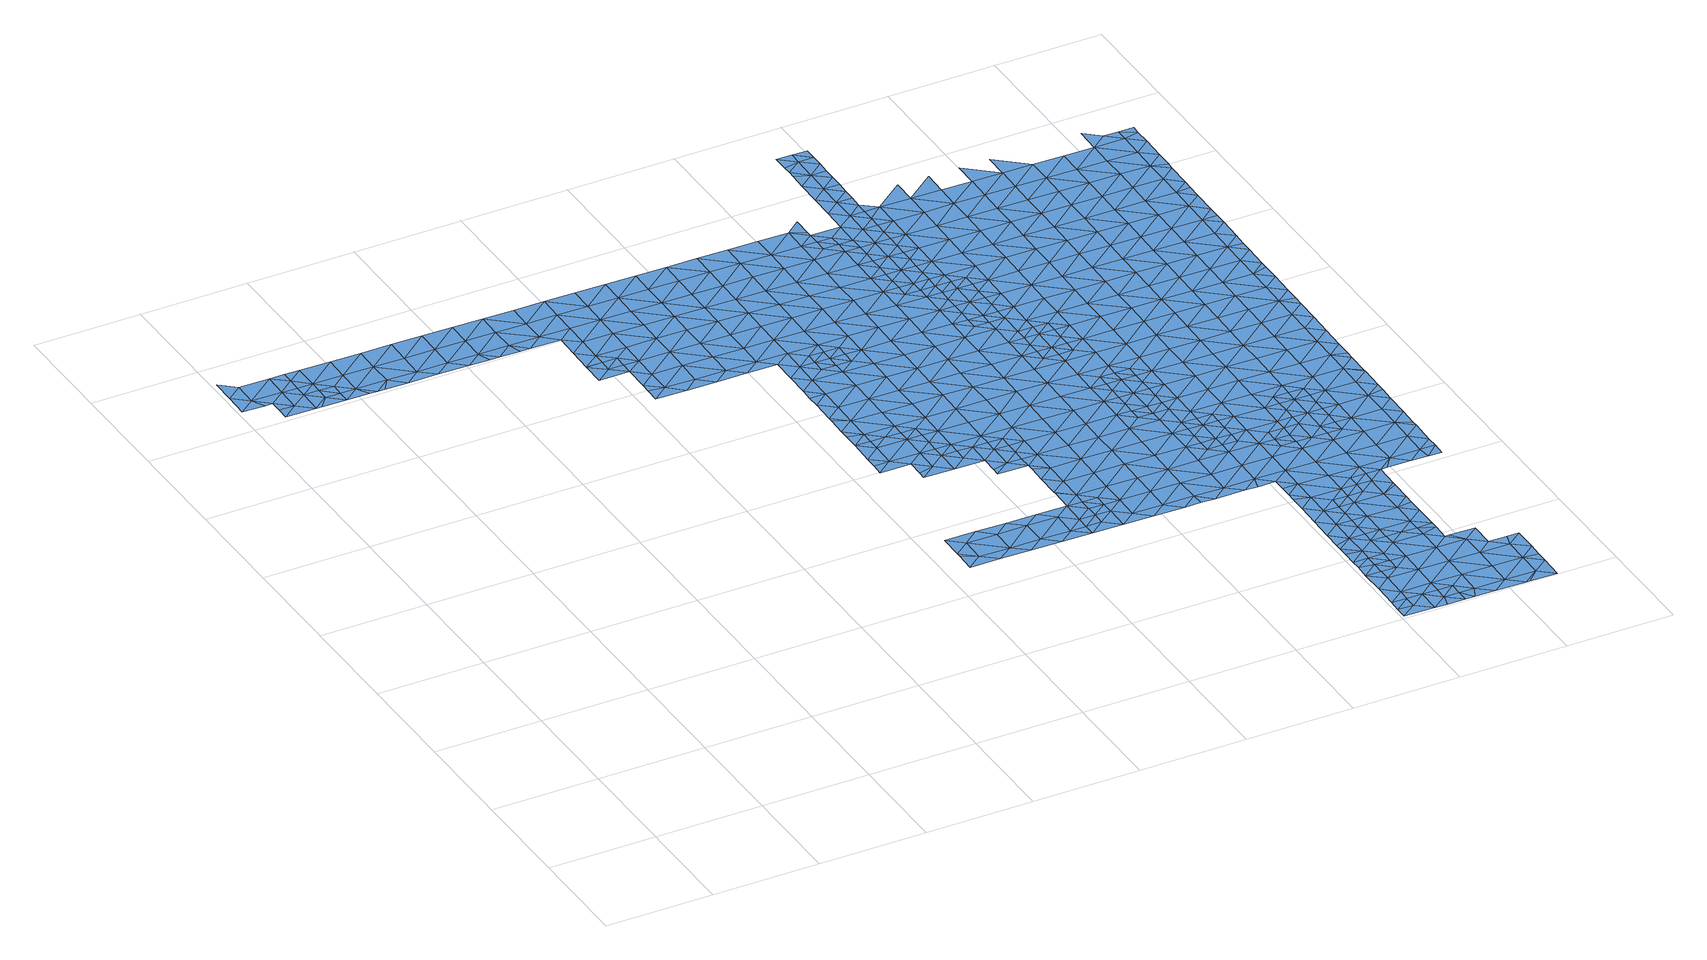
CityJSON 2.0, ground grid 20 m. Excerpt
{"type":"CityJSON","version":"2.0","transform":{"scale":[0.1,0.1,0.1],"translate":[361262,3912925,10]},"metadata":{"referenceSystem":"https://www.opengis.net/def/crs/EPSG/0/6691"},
"CityObjects":{
"waterbody1":{"type":"WaterBody","attributes":{"name":"9","class":"1140","function":"1","WaterBodyRiverFloodingRiskAttribute.description":"5","WaterBodyRiverFloodingRiskAttribute.rankOrg":"1","WaterBodyRiverFloodingRiskAttribute.adminType":"2","WaterBodyRiverFloodingRiskAttribute.scale":"L1"},"geometry":[{"type":"MultiSurface","lod":"1","boundaries":[[[0,1,2]],[[3,4,1]],[[0,2,5]],[[3,1,0]],[[0,5,6]],[[7,3,0]],[[8,9,6]],[[8,10,9]],[[0,6,11]],[[10,12,9]],[[11,6,9]],[[7,0,11]],[[11,9,13]],[[9,12,13]],[[14,15,11]],[[16,17,12]],[[11,13,14]],[[7,11,15]],[[13,12,17]],[[7,15,18]],[[19,13,17]],[[16,20,17]],[[17,21,19]],[[17,20,21]],[[22,19,21]]]}]},
"waterbody2":{"type":"WaterBody","attributes":{"name":"9","class":"1140","function":"1","WaterBodyRiverFloodingRiskAttribute.description":"5","WaterBodyRiverFloodingRiskAttribute.rankOrg":"2","WaterBodyRiverFloodingRiskAttribute.adminType":"2","WaterBodyRiverFloodingRiskAttribute.scale":"L1"},"geometry":[{"type":"MultiSurface","lod":"1","boundaries":[[[14,13,23]],[[15,14,23]],[[13,19,23]],[[18,15,24]],[[15,23,24]],[[19,22,23]],[[25,24,23]],[[26,23,22]],[[21,20,27]],[[22,21,27]],[[20,28,27]],[[26,22,27]],[[25,23,26]],[[28,29,27]],[[30,27,29]],[[27,31,26]],[[32,30,29]],[[26,33,25]],[[31,33,26]],[[27,30,31]],[[32,34,30]],[[34,35,30]],[[30,35,31]],[[35,36,31]],[[31,37,33]],[[38,35,34]],[[36,37,31]],[[38,39,35]],[[35,40,36]],[[36,41,37]],[[42,39,38]],[[40,41,36]],[[35,39,40]],[[43,39,42]],[[39,44,40]],[[45,43,42]],[[40,46,41]],[[44,46,40]],[[39,43,44]],[[47,43,45]],[[48,43,47]],[[43,49,44]],[[44,50,46]],[[49,50,44]],[[48,47,51]],[[43,48,49]],[[52,48,51]],[[49,48,53]],[[48,52,53]],[[49,54,50]],[[55,53,52]],[[49,53,54]],[[54,56,50]],[[57,58,59]],[[60,61,62]],[[57,63,58]],[[58,64,59]],[[65,54,53]],[[66,53,55]],[[55,59,64]],[[67,61,60]],[[63,68,58]],[[67,69,70]],[[62,71,60]],[[69,67,60]],[[66,55,64]],[[68,72,58]],[[53,66,65]],[[73,74,68]],[[58,75,64]],[[73,70,74]],[[56,54,76]],[[70,69,74]],[[76,54,65]],[[74,72,68]],[[60,77,69]],[[64,78,66]],[[60,71,79]],[[75,78,64]],[[58,72,75]],[[66,78,65]],[[69,80,74]],[[77,80,69]],[[60,79,77]],[[65,81,76]],[[71,82,79]],[[74,83,72]],[[72,83,75]],[[65,78,81]],[[81,84,76]],[[74,80,83]],[[75,85,78]],[[83,85,75]],[[77,79,86]],[[79,82,86]],[[77,87,80]],[[78,88,81]],[[77,86,87]],[[87,89,80]],[[78,85,90]],[[81,91,84]],[[86,82,92]],[[78,90,88]],[[93,94,95]],[[83,80,96]],[[97,93,95]],[[94,98,95]],[[95,99,97]],[[86,100,87]],[[80,89,96]],[[85,101,90]],[[102,99,103]],[[81,88,91]],[[102,97,99]],[[85,83,101]],[[98,104,95]],[[105,89,87]],[[86,92,100]],[[103,106,107]],[[83,96,101]],[[90,108,88]],[[106,103,99]],[[100,105,87]],[[107,109,110]],[[95,111,99]],[[92,112,100]],[[109,107,106]],[[90,101,108]],[[113,110,109]],[[95,104,111]],[[114,115,89]],[[116,106,99]],[[109,117,113]],[[113,117,118]],[[89,105,114]],[[96,89,115]],[[88,108,119]],[[91,88,120]],[[104,121,111]],[[101,96,115]],[[99,111,122]],[[118,123,112]],[[88,119,120]],[[100,124,105]],[[123,118,117]],[[115,125,101]],[[121,126,111]],[[116,99,122]],[[100,112,127]],[[108,101,125]],[[109,128,117]],[[129,130,131]],[[129,132,130]],[[109,106,128]],[[105,133,114]],[[134,123,117]],[[125,135,108]],[[108,136,119]],[[132,137,130]],[[112,123,127]],[[128,106,116]],[[124,133,105]],[[138,139,140]],[[100,127,124]],[[141,142,126]],[[143,140,139]],[[141,131,142]],[[128,144,117]],[[114,145,115]],[[146,127,123]],[[131,130,142]],[[147,138,148]],[[119,149,120]],[[137,150,130]],[[122,111,151]],[[152,116,122]],[[148,138,140]],[[111,126,151]],[[153,123,134]],[[133,145,114]],[[145,125,115]],[[136,108,135]],[[134,117,144]],[[146,123,153]],[[126,142,151]],[[154,155,156]],[[157,142,130]],[[158,154,156]],[[152,122,151]],[[159,128,116]],[[149,119,136]],[[155,154,160]],[[157,130,150]],[[127,161,124]],[[152,162,116]],[[163,134,144]],[[161,127,146]],[[145,164,125]],[[125,165,135]],[[148,140,166]],[[154,167,160]],[[162,159,116]],[[140,143,166]],[[160,167,168]],[[164,165,125]],[[128,159,144]],[[169,161,146]],[[161,170,124]],[[124,171,133]],[[144,172,163]],[[158,173,154]],[[157,150,174]],[[135,175,136]],[[168,176,177]],[[143,178,166]],[[179,142,157]],[[180,152,151]],[[165,175,135]],[[175,149,136]],[[177,176,181]],[[151,142,182]],[[133,171,145]],[[168,167,176]],[[173,183,154]],[[174,184,157]],[[182,142,179]],[[180,162,152]],[[144,185,172]],[[169,186,161]],[[187,188,189]],[[190,191,173]],[[154,192,167]],[[190,166,191]],[[124,170,171]],[[189,181,187]],[[145,193,164]],[[178,143,194]],[[166,178,191]],[[144,159,185]],[[181,176,187]],[[171,193,145]],[[175,195,149]],[[180,151,182]],[[191,183,173]],[[187,196,188]],[[197,179,157]],[[198,157,184]],[[161,199,170]],[[200,188,196]],[[180,201,162]],[[162,202,159]],[[203,204,186]],[[203,172,204]],[[184,200,196]],[[193,205,164]],[[164,206,165]],[[207,187,176]],[[197,182,179]],[[172,185,204]],[[154,183,192]],[[178,208,191]],[[161,186,199]],[[176,167,207]],[[198,184,196]],[[178,194,209]],[[165,210,175]],[[186,204,199]],[[167,192,207]],[[185,159,202]],[[211,204,185]],[[157,198,197]],[[212,180,182]],[[191,213,183]],[[162,201,202]],[[171,214,193]],[[164,205,206]],[[175,210,195]],[[170,199,215]],[[208,178,209]],[[171,170,214]],[[216,198,196]],[[217,182,197]],[[183,218,192]],[[211,185,202]],[[187,207,219]],[[196,187,216]],[[220,199,204]],[[170,215,214]],[[193,221,205]],[[209,194,222]],[[165,206,210]],[[213,191,208]],[[216,187,219]],[[210,223,195]],[[212,182,217]],[[201,180,212]],[[224,207,192]],[[225,220,204]],[[225,204,211]],[[199,220,215]],[[212,226,201]],[[193,214,221]],[[227,228,198]],[[183,213,218]],[[209,229,208]],[[207,230,219]],[[198,216,227]],[[197,198,228]],[[202,201,231]],[[206,232,210]],[[202,233,211]],[[205,221,234]],[[206,205,232]],[[209,222,235]],[[231,201,226]],[[192,218,224]],[[231,233,202]],[[236,235,222]],[[233,225,211]],[[237,221,214]],[[217,238,212]],[[208,239,213]],[[219,240,216]],[[241,215,220]],[[217,197,238]],[[205,234,232]],[[210,242,223]],[[229,209,235]],[[214,215,237]],[[230,240,219]],[[213,239,218]],[[207,224,230]],[[197,228,238]],[[243,234,221]],[[212,244,226]],[[245,220,225]],[[215,241,237]],[[233,246,225]],[[239,208,229]],[[210,232,242]],[[247,228,227]],[[218,248,224]],[[235,236,249]],[[246,245,225]],[[244,212,238]],[[226,250,231]],[[227,216,247]],[[251,252,253]],[[221,237,243]],[[223,242,254]],[[247,216,240]],[[255,230,224]],[[241,220,245]],[[251,253,256]],[[218,239,248]],[[257,258,234]],[[258,242,232]],[[259,237,241]],[[228,260,238]],[[226,244,250]],[[229,235,261]],[[234,243,257]],[[232,234,258]],[[235,249,261]],[[262,260,228]],[[263,252,251]],[[264,240,230]],[[265,252,263]],[[266,259,241]],[[259,243,237]],[[238,260,244]],[[267,231,250]],[[224,248,268]],[[233,269,246]],[[256,270,251]],[[266,241,245]],[[228,247,262]],[[233,231,269]],[[239,229,271]],[[255,264,230]],[[272,265,263]],[[271,229,261]],[[224,268,255]],[[249,273,261]],[[274,257,243]],[[239,275,248]],[[231,267,269]],[[276,277,242]],[[260,278,244]],[[279,280,281]],[[270,282,251]],[[246,283,245]],[[284,263,251]],[[242,258,276]],[[285,279,281]],[[254,242,277]],[[280,279,286]],[[283,266,245]],[[247,287,262]],[[239,271,288]],[[248,289,268]],[[247,240,287]],[[290,291,286]],[[274,243,259]],[[250,244,292]],[[272,263,293]],[[246,269,294]],[[275,239,288]],[[279,290,286]],[[295,282,270]],[[275,289,248]],[[257,296,258]],[[289,255,268]],[[297,259,266]],[[298,276,258]],[[291,290,299]],[[267,250,292]],[[240,264,287]],[[261,300,271]],[[244,278,292]],[[301,296,257]],[[302,269,267]],[[246,294,283]],[[284,251,282]],[[263,284,293]],[[285,303,279]],[[301,257,274]],[[292,304,267]],[[305,297,266]],[[283,305,266]],[[306,307,299]],[[296,298,258]],[[290,306,299]],[[261,273,308]],[[297,309,259]],[[310,274,259]],[[260,262,311]],[[298,312,276]],[[313,277,276]],[[309,310,259]],[[264,255,314]],[[312,313,276]],[[294,269,315]],[[279,316,290]],[[295,317,282]],[[262,287,311]],[[273,318,308]],[[288,319,275]],[[300,320,271]],[[321,283,294]],[[306,322,307]],[[323,264,314]],[[279,303,316]],[[324,301,274]],[[278,325,292]],[[261,308,300]],[[326,327,303]],[[328,321,294]],[[302,267,304]],[[326,293,327]],[[329,324,274]],[[287,264,330]],[[331,332,333]],[[314,255,334]],[[288,271,320]],[[329,274,310]],[[294,315,328]],[[335,277,313]],[[293,284,327]],[[255,289,334]],[[336,307,322]],[[337,308,318]],[[264,323,330]],[[338,339,290]],[[290,339,306]],[[260,311,340]],[[315,269,302]],[[278,260,341]],[[342,311,287]],[[290,316,338]],[[343,344,275]],[[345,297,305]],[[346,317,333]],[[343,275,319]],[[347,342,287]],[[277,335,348]],[[349,298,296]],[[336,350,351]],[[322,350,336]],[[303,352,316]],[[353,282,317]],[[324,354,301]],[[355,356,292]],[[357,296,301]],[[292,356,304]],[[282,358,284]],[[341,260,340]],[[355,292,325]],[[287,330,347]],[[359,360,283]],[[289,275,344]],[[319,288,320]],[[359,283,321]],[[354,357,301]],[[351,350,361]],[[333,332,346]],[[303,327,352]],[[325,278,341]],[[305,283,360]],[[344,362,289]],[[363,364,306]],[[365,334,289]],[[314,334,366]],[[367,340,311]],[[368,315,302]],[[306,339,363]],[[362,365,289]],[[369,349,296]],[[360,370,305]],[[371,367,311]],[[305,372,345]],[[322,306,364]],[[320,373,319]],[[350,374,361]],[[371,311,342]],[[375,376,304]],[[377,300,308]],[[378,316,352]],[[353,317,346]],[[370,372,305]],[[341,379,325]],[[380,374,337]],[[381,308,337]],[[304,356,375]],[[380,361,374]],[[369,296,357]],[[302,304,376]],[[382,366,334]],[[358,282,353]],[[383,384,322]],[[322,384,350]],[[346,332,385]],[[386,368,302]],[[381,377,308]],[[322,364,383]],[[327,387,352]],[[388,349,369]],[[327,284,387]],[[382,334,365]],[[352,389,378]],[[300,390,320]],[[381,337,374]],[[391,353,346]],[[392,340,367]],[[302,376,386]],[[385,391,346]],[[284,358,387]],[[384,393,350]],[[394,389,352]],[[373,320,395]],[[396,382,365]],[[392,397,340]],[[390,395,320]],[[379,341,398]],[[399,386,376]],[[400,399,376]],[[341,340,397]],[[374,350,393]],[[396,365,401]],[[390,300,377]],[[394,352,387]],[[402,372,403]],[[391,404,353]],[[367,405,392]],[[403,372,406]],[[407,402,403]],[[396,408,382]],[[409,391,385]],[[399,410,386]],[[398,341,397]],[[411,408,412]],[[358,353,404]],[[403,413,407]],[[411,382,408]],[[384,414,393]],[[381,374,415]],[[416,387,358]],[[417,386,410]],[[418,413,419]],[[401,420,396]],[[418,407,413]],[[405,421,392]],[[422,417,410]],[[423,389,394]],[[390,424,395]],[[400,425,399]],[[408,426,412]],[[374,393,415]],[[406,427,403]],[[428,424,429]],[[387,430,394]],[[428,395,424]],[[431,412,426]],[[432,398,397]],[[433,398,432]],[[434,435,436]],[[437,358,404]],[[414,438,393]],[[434,422,435]],[[439,431,426]],[[440,419,413]],[[441,419,440]],[[442,433,432]],[[390,377,443]],[[422,410,435]],[[424,444,429]],[[445,441,440]],[[430,446,394]],[[381,415,447]],[[377,381,448]],[[449,413,403]],[[450,444,420]],[[450,429,444]],[[423,394,446]],[[438,414,451]],[[392,452,397]],[[438,453,393]],[[454,439,426]],[[440,455,445]],[[456,439,454]],[[457,458,425]],[[459,460,390]],[[458,442,432]],[[457,442,458]],[[448,381,447]],[[358,437,416]],[[459,390,443]],[[461,436,462]],[[421,456,454]],[[463,455,464]],[[430,387,416]],[[415,393,453]],[[391,465,404]],[[463,445,455]],[[396,420,466]],[[424,390,460]],[[436,435,462]],[[427,461,462]],[[392,421,467]],[[443,377,448]],[[423,446,468]],[[399,425,469]],[[397,452,432]],[[470,471,409]],[[403,427,449]],[[408,396,472]],[[471,465,391]],[[408,473,426]],[[465,437,404]],[[391,409,471]],[[410,399,474]],[[475,430,416]],[[420,444,466]],[[476,444,424]],[[421,454,467]],[[472,396,466]],[[477,478,479]],[[472,473,408]],[[478,464,455]],[[425,458,469]],[[477,464,478]],[[452,392,467]],[[480,416,437]],[[427,462,449]],[[481,462,435]],[[426,473,454]],[[482,443,448]],[[483,484,413]],[[484,455,440]],[[399,469,474]],[[452,485,432]],[[432,486,458]],[[435,410,481]],[[447,415,487]],[[413,449,483]],[[440,413,484]],[[415,453,487]],[[488,480,437]],[[489,490,491]],[[424,460,476]],[[492,448,447]],[[490,479,478]],[[489,479,490]],[[444,493,466]],[[481,410,474]],[[494,482,448]],[[475,416,495]],[[458,486,469]],[[471,470,496]],[[473,497,454]],[[495,416,480]],[[476,460,498]],[[453,499,487]],[[488,437,465]],[[493,444,476]],[[447,487,500]],[[501,502,462]],[[503,452,467]],[[471,504,465]],[[432,485,486]],[[505,506,455]],[[506,490,478]],[[507,474,469]],[[467,454,508]],[[504,471,496]],[[499,509,487]],[[462,481,501]],[[492,447,500]],[[449,462,502]],[[455,484,505]],[[478,455,506]],[[498,510,476]],[[511,488,465]],[[512,480,488]],[[513,466,493]],[[494,448,492]],[[507,481,474]],[[454,497,508]],[[483,449,502]],[[514,469,486]],[[472,466,515]],[[516,465,504]],[[517,493,476]],[[452,518,485]],[[511,465,516]],[[498,519,510]],[[515,466,513]],[[515,520,472]],[[520,497,473]],[[503,518,452]],[[521,512,488]],[[507,469,514]],[[522,487,509]],[[511,521,488]],[[523,494,492]],[[467,508,503]],[[476,510,517]],[[524,525,490]],[[473,472,520]],[[500,487,522]],[[526,522,509]],[[483,502,527]],[[484,483,528]],[[529,493,517]],[[490,506,524]],[[530,492,500]],[[513,493,531]],[[532,523,492]],[[528,483,527]],[[505,484,528]],[[493,529,531]],[[486,533,514]],[[497,534,508]],[[486,485,533]],[[481,507,535]],[[501,481,536]],[[537,500,522]],[[538,534,497]],[[534,503,508]],[[533,485,518]],[[538,497,520]],[[481,535,536]],[[533,539,514]],[[514,540,507]],[[530,500,537]],[[522,526,541]],[[502,501,542]],[[505,528,543]],[[506,505,544]],[[515,513,545]],[[546,520,515]],[[513,531,545]],[[532,492,530]],[[539,540,514]],[[547,545,531]],[[527,502,542]],[[544,505,543]],[[524,506,544]],[[507,540,535]],[[501,536,542]],[[503,548,518]],[[549,537,522]],[[550,533,518]],[[551,532,530]],[[515,545,546]],[[552,532,551]],[[553,536,535]],[[503,534,554]],[[555,552,551]],[[540,556,535]],[[557,549,522]],[[527,542,558]],[[528,527,559]],[[522,541,557]],[[547,560,545]],[[524,544,561]],[[562,530,537]],[[548,503,554]],[[559,527,558]],[[543,528,559]],[[533,550,539]],[[563,524,561]],[[564,555,551]],[[520,546,565]],[[566,555,564]],[[538,520,567]],[[568,542,536]],[[569,566,564]],[[549,562,537]],[[541,570,557]],[[562,551,530]],[[571,546,545]],[[534,538,567]],[[572,554,534]],[[550,518,548]],[[553,535,556]],[[520,565,567]],[[568,558,542]],[[573,569,564]],[[574,569,573]],[[560,574,573]],[[575,557,570]],[[543,559,576]],[[544,543,577]],[[545,560,571]],[[578,564,551]],[[568,536,553]],[[572,534,567]],[[579,548,554]],[[580,549,557]],[[577,543,576]],[[571,581,546]],[[540,582,556]],[[546,583,565]],[[572,584,554]],[[575,580,557]],[[575,570,585]],[[539,550,586]],[[540,539,582]],[[560,573,571]],[[587,578,551]],[[578,573,564]],[[561,544,588]],[[583,567,565]],[[587,551,562]],[[579,550,548]],[[582,539,586]],[[589,562,549]],[[580,589,549]],[[590,558,568]],[[544,577,588]],[[556,591,553]],[[559,558,592]],[[583,546,581]],[[593,571,573]],[[594,591,556]],[[592,558,590]],[[554,584,579]],[[576,559,592]],[[595,586,550]],[[596,587,562]],[[583,597,567]],[[579,598,550]],[[599,562,589]],[[556,582,594]],[[600,573,578]],[[601,581,571]],[[562,599,596]],[[591,602,553]],[[603,584,572]],[[604,582,586]],[[605,578,587]],[[572,567,606]],[[568,602,590]],[[568,553,602]],[[576,592,607]],[[577,576,608]],[[605,587,596]],[[595,550,598]],[[573,600,593]],[[609,583,581]],[[567,597,606]],[[608,576,607]],[[590,610,592]],[[611,578,605]],[[601,571,593]],[[588,577,612]],[[603,572,606]],[[603,613,584]],[[600,578,614]],[[604,586,595]],[[594,582,604]],[[614,578,611]],[[579,613,598]],[[612,577,608]],[[615,588,612]],[[616,591,594]],[[617,593,600]],[[579,584,613]],[[618,607,592]],[[614,617,600]],[[590,602,619]],[[609,581,601]],[[597,583,609]],[[620,595,598]],[[609,621,597]],[[622,602,591]],[[597,623,606]],[[590,619,610]],[[624,608,607]],[[625,626,593]],[[594,604,627]],[[625,593,617]],[[621,623,597]],[[628,620,598]],[[601,593,626]],[[618,592,610]],[[594,627,616]],[[598,613,628]],[[629,612,608]],[[595,630,604]],[[631,601,626]],[[609,601,632]],[[622,591,616]],[[619,602,622]],[[624,607,618]],[[601,631,632]],[[603,606,633]],[[634,610,619]],[[632,635,609]],[[622,636,619]],[[609,635,621]],[[613,603,633]],[[630,595,620]],[[627,604,630]],[[606,623,633]],[[629,608,624]],[[637,612,629]],[[638,616,627]],[[633,639,613]],[[640,618,610]],[[641,623,621]],[[635,641,621]],[[628,613,639]],[[634,619,636]],[[640,624,618]],[[642,620,628]],[[643,627,630]],[[644,622,616]],[[645,633,623]],[[645,623,641]],[[638,627,643]],[[644,636,622]],[[640,610,634]],[[646,628,639]],[[647,629,624]],[[640,648,624]],[[649,633,645]],[[644,616,638]],[[639,633,650]],[[650,633,649]],[[628,646,642]],[[648,647,624]],[[651,634,636]],[[630,620,652]],[[652,620,642]],[[643,630,652]],[[653,651,636]],[[646,639,654]],[[639,650,654]],[[655,638,643]],[[653,636,644]],[[656,642,646]],[[634,657,640]],[[658,656,646]],[[658,646,654]],[[651,657,634]],[[657,648,640]],[[659,643,652]],[[660,644,638]],[[661,652,642]],[[656,661,642]],[[655,643,659]],[[660,653,644]],[[662,647,648]],[[663,659,652]],[[664,652,661]],[[660,638,655]],[[665,662,648]],[[663,652,664]],[[666,651,653]],[[665,648,657]],[[667,655,659]],[[663,667,659]],[[668,666,653]],[[668,653,660]],[[669,657,651]],[[670,660,655]],[[671,655,667]],[[666,669,651]],[[669,665,657]],[[670,655,671]],[[672,668,660]],[[672,660,670]],[[673,662,665]],[[674,666,668]],[[675,676,662]],[[677,668,672]],[[673,665,669]],[[674,668,677]],[[678,675,662]],[[679,669,666]],[[674,679,666]],[[678,662,673]],[[680,673,669]],[[681,680,669]],[[681,669,679]],[[682,675,678]],[[683,678,673]],[[680,683,673]],[[684,682,678]],[[684,678,683]],[[685,682,684]]]}]},
"waterbody3":{"type":"WaterBody","attributes":{"name":"9","class":"1140","function":"1","WaterBodyRiverFloodingRiskAttribute.description":"5","WaterBodyRiverFloodingRiskAttribute.rankOrg":"1","WaterBodyRiverFloodingRiskAttribute.adminType":"2","WaterBodyRiverFloodingRiskAttribute.scale":"L1"},"geometry":[{"type":"MultiSurface","lod":"1","boundaries":[[[63,686,687]],[[687,686,688]],[[687,70,73]],[[73,68,687]],[[687,688,70]],[[68,63,687]],[[686,63,57]]]}]},
"waterbody4":{"type":"WaterBody","attributes":{"name":"9","class":"1140","function":"1","WaterBodyRiverFloodingRiskAttribute.description":"5","WaterBodyRiverFloodingRiskAttribute.rankOrg":"1","WaterBodyRiverFloodingRiskAttribute.adminType":"2","WaterBodyRiverFloodingRiskAttribute.scale":"L1"},"geometry":[{"type":"MultiSurface","lod":"1","boundaries":[[[689,690,691]],[[692,689,691]],[[148,166,190]],[[190,158,693]],[[173,158,190]],[[147,148,693]],[[693,156,147]],[[694,147,156]],[[695,696,694]],[[697,696,695]],[[691,697,695]],[[694,698,695]],[[698,692,695]],[[692,691,695]],[[690,699,697]],[[148,190,693]],[[138,147,700]],[[694,700,147]],[[696,700,694]],[[701,700,696]],[[699,702,703]],[[704,702,699]],[[690,697,691]],[[704,699,705]],[[158,156,693]],[[700,139,138]],[[156,698,694]],[[700,701,139]],[[696,706,701]],[[703,706,697]],[[703,697,699]],[[699,690,705]],[[705,690,707]],[[707,690,689]],[[706,696,697]]]}]},
"waterbody5":{"type":"WaterBody","attributes":{"name":"9","class":"1140","function":"1","WaterBodyRiverFloodingRiskAttribute.description":"5","WaterBodyRiverFloodingRiskAttribute.rankOrg":"1","WaterBodyRiverFloodingRiskAttribute.adminType":"2","WaterBodyRiverFloodingRiskAttribute.scale":"L1"},"geometry":[{"type":"MultiSurface","lod":"1","boundaries":[[[132,708,709]],[[137,132,709]],[[150,137,709]],[[710,711,712]],[[188,711,710]],[[132,713,708]],[[129,131,714]],[[714,131,715]],[[715,131,141]],[[141,126,715]],[[98,94,716]],[[717,718,719]],[[714,715,718]],[[94,719,716]],[[718,716,719]],[[715,716,718]],[[716,715,104]],[[121,104,715]],[[98,716,104]],[[715,126,121]],[[720,181,710]],[[714,132,129]],[[714,713,132]],[[713,714,721]],[[721,714,718]],[[721,718,722]],[[722,718,717]],[[713,721,723]],[[724,713,723]],[[724,708,713]],[[710,181,189]],[[189,188,710]],[[200,711,188]],[[200,184,711]],[[174,711,184]],[[174,150,711]],[[150,712,711]],[[709,712,150]],[[708,712,709]],[[710,712,725]],[[725,720,710]]]}]},
"waterbody6":{"type":"WaterBody","attributes":{"name":"9","class":"1140","function":"1","WaterBodyRiverFloodingRiskAttribute.description":"5","WaterBodyRiverFloodingRiskAttribute.rankOrg":"1","WaterBodyRiverFloodingRiskAttribute.adminType":"2","WaterBodyRiverFloodingRiskAttribute.scale":"L1"},"geometry":[{"type":"MultiSurface","lod":"1","boundaries":[[[726,203,186]],[[186,169,726]],[[172,203,726]],[[163,172,726]],[[163,153,134]],[[153,163,726]],[[169,153,726]],[[169,146,153]]]}]},
"waterbody7":{"type":"WaterBody","attributes":{"name":"9","class":"1140","function":"1","WaterBodyRiverFloodingRiskAttribute.description":"5","WaterBodyRiverFloodingRiskAttribute.rankOrg":"1","WaterBodyRiverFloodingRiskAttribute.adminType":"2","WaterBodyRiverFloodingRiskAttribute.scale":"L1"},"geometry":[{"type":"MultiSurface","lod":"1","boundaries":[[[727,728,729]],[[730,731,729]],[[731,730,732]],[[317,728,333]],[[317,295,728]],[[295,270,728]],[[732,256,253]],[[730,270,256]],[[727,331,728]],[[331,333,728]],[[728,270,729]],[[730,729,270]],[[256,732,730]]]}]},
"waterbody8":{"type":"WaterBody","attributes":{"name":"9","class":"1140","function":"1","WaterBodyRiverFloodingRiskAttribute.description":"5","WaterBodyRiverFloodingRiskAttribute.rankOrg":"1","WaterBodyRiverFloodingRiskAttribute.adminType":"2","WaterBodyRiverFloodingRiskAttribute.scale":"L1"},"geometry":[{"type":"MultiSurface","lod":"1","boundaries":[[[303,285,326]],[[733,285,281]],[[734,293,326]],[[734,326,285]],[[285,733,734]],[[272,293,734]],[[265,272,734]],[[734,733,265]]]}]},
"waterbody9":{"type":"WaterBody","attributes":{"name":"9","class":"1140","function":"1","WaterBodyRiverFloodingRiskAttribute.description":"5","WaterBodyRiverFloodingRiskAttribute.rankOrg":"1","WaterBodyRiverFloodingRiskAttribute.adminType":"2","WaterBodyRiverFloodingRiskAttribute.scale":"L1"},"geometry":[{"type":"MultiSurface","lod":"1","boundaries":[[[735,736,439]],[[382,411,366]],[[366,411,737]],[[411,412,737]],[[431,439,736]],[[330,323,737]],[[412,736,737]],[[405,367,735]],[[456,405,735]],[[431,736,412]],[[405,456,421]],[[371,735,367]],[[736,342,347]],[[330,737,736]],[[347,330,736]],[[456,735,439]],[[323,366,737]],[[371,342,735]],[[735,342,736]],[[314,366,323]]]}]},
"waterbody10":{"type":"WaterBody","attributes":{"name":"9","class":"1140","function":"1","WaterBodyRiverFloodingRiskAttribute.description":"5","WaterBodyRiverFloodingRiskAttribute.rankOrg":"1","WaterBodyRiverFloodingRiskAttribute.adminType":"2","WaterBodyRiverFloodingRiskAttribute.scale":"L1"},"geometry":[{"type":"MultiSurface","lod":"1","boundaries":[[[738,739,360]],[[738,436,739]],[[434,436,738]],[[461,427,739]],[[406,739,427]],[[406,370,739]],[[370,406,372]],[[359,321,738]],[[738,321,740]],[[738,740,422]],[[417,422,740]],[[739,436,461]],[[370,360,739]],[[360,359,738]],[[328,315,368]],[[417,740,386]],[[740,321,328]],[[368,386,740]],[[328,368,740]],[[738,422,434]]]}]},
"waterbody11":{"type":"WaterBody","attributes":{"name":"9","class":"1140","function":"1","WaterBodyRiverFloodingRiskAttribute.description":"5","WaterBodyRiverFloodingRiskAttribute.rankOrg":"1","WaterBodyRiverFloodingRiskAttribute.adminType":"2","WaterBodyRiverFloodingRiskAttribute.scale":"L1"},"geometry":[{"type":"MultiSurface","lod":"1","boundaries":[[[429,741,742]],[[362,344,741]],[[343,319,742]],[[742,319,373]],[[742,741,344]],[[741,420,401]],[[401,365,741]],[[373,395,428]],[[373,428,742]],[[344,343,742]],[[365,362,741]],[[428,429,742]],[[450,420,741]],[[450,741,429]]]}]},
"waterbody12":{"type":"WaterBody","attributes":{"name":"9","class":"1140","function":"1","WaterBodyRiverFloodingRiskAttribute.description":"5","WaterBodyRiverFloodingRiskAttribute.rankOrg":"1","WaterBodyRiverFloodingRiskAttribute.adminType":"2","WaterBodyRiverFloodingRiskAttribute.scale":"L1"},"geometry":[{"type":"MultiSurface","lod":"1","boundaries":[[[442,743,744]],[[325,379,744]],[[442,744,433]],[[355,744,356]],[[356,744,743]],[[375,356,743]],[[355,325,744]],[[400,375,743]],[[457,743,442]],[[425,743,457]],[[376,375,400]],[[743,425,400]],[[744,398,433]],[[379,398,744]]]}]},
"waterbody13":{"type":"WaterBody","attributes":{"name":"9","class":"1140","function":"1","WaterBodyRiverFloodingRiskAttribute.description":"5","WaterBodyRiverFloodingRiskAttribute.rankOrg":"1","WaterBodyRiverFloodingRiskAttribute.adminType":"2","WaterBodyRiverFloodingRiskAttribute.scale":"L1"},"geometry":[{"type":"MultiSurface","lod":"1","boundaries":[[[745,746,747]],[[748,746,745]],[[749,748,745]],[[750,751,745]],[[751,752,745]],[[752,753,754]],[[745,752,754]],[[755,747,756]],[[757,756,758]],[[757,758,491]],[[758,756,747]],[[749,745,754]],[[753,759,754]],[[760,759,753]],[[761,313,762]],[[312,762,313]],[[312,349,762]],[[349,312,298]],[[763,388,369]],[[764,388,763]],[[764,761,388]],[[761,764,765]],[[764,479,765]],[[477,479,764]],[[445,463,763]],[[763,766,445]],[[309,297,767]],[[768,767,407]],[[768,766,324]],[[441,445,766]],[[463,464,763]],[[477,764,464]],[[489,765,479]],[[769,761,765]],[[763,464,764]],[[369,357,763]],[[349,388,762]],[[761,762,388]],[[763,357,766]],[[766,357,354]],[[354,324,766]],[[768,324,329]],[[329,310,768]],[[768,310,767]],[[767,310,309]],[[407,418,768]],[[402,345,372]],[[767,345,402]],[[345,767,297]],[[402,407,767]],[[418,419,768]],[[768,419,766]],[[441,766,419]],[[770,754,759]],[[770,771,754]],[[771,749,754]],[[746,772,747]],[[747,772,758]],[[772,769,758]],[[769,765,758]],[[765,491,758]],[[489,491,765]],[[755,750,747]],[[745,747,750]]]}]},
"waterbody14":{"type":"WaterBody","attributes":{"name":"9","class":"1140","function":"1","WaterBodyRiverFloodingRiskAttribute.description":"5","WaterBodyRiverFloodingRiskAttribute.rankOrg":"1","WaterBodyRiverFloodingRiskAttribute.adminType":"2","WaterBodyRiverFloodingRiskAttribute.scale":"L1"},"geometry":[{"type":"MultiSurface","lod":"1","boundaries":[[[499,438,773]],[[414,774,451]],[[363,339,775]],[[339,776,775]],[[338,776,339]],[[378,389,776]],[[316,378,776]],[[389,777,776]],[[438,451,773]],[[364,363,775]],[[364,775,774]],[[774,775,778]],[[777,778,775]],[[778,777,779]],[[780,778,779]],[[775,776,777]],[[468,779,777]],[[423,468,777]],[[423,777,389]],[[338,316,776]],[[383,414,384]],[[778,780,781]],[[781,782,778]],[[781,783,782]],[[784,782,783]],[[782,784,773]],[[451,774,782]],[[778,782,774]],[[414,383,774]],[[773,451,782]],[[784,509,773]],[[438,499,453]],[[499,773,509]],[[383,364,774]]]}]},
"waterbody15":{"type":"WaterBody","attributes":{"name":"9","class":"1140","function":"1","WaterBodyRiverFloodingRiskAttribute.description":"5","WaterBodyRiverFloodingRiskAttribute.rankOrg":"1","WaterBodyRiverFloodingRiskAttribute.adminType":"2","WaterBodyRiverFloodingRiskAttribute.scale":"L1"},"geometry":[{"type":"MultiSurface","lod":"1","boundaries":[[[569,785,786]],[[574,785,569]],[[560,785,574]],[[547,785,560]],[[547,531,785]],[[517,510,786]],[[529,517,785]],[[531,529,785]],[[519,787,786]],[[494,787,519]],[[787,494,523]],[[482,494,788]],[[459,443,482]],[[459,482,788]],[[498,459,788]],[[460,459,498]],[[517,786,785]],[[552,787,532]],[[510,519,786]],[[523,532,787]],[[552,555,787]],[[786,787,555]],[[566,786,555]],[[569,786,566]],[[519,788,494]],[[498,788,519]]]}]}
},
"vertices":[
[37,1482,9],[9,1505,9],[8,1459,9],[38,1528,9],[10,1552,9],[51,1458,9],[65,1458,9],[95,1527,9],[65,1436,9],[93,1435,9],[64,1412,9],[94,1481,9],[121,1411,9],[122,1457,9],[122,1480,9],[123,1504,9],[131,1411,9],[150,1434,9],[123,1527,9],[150,1457,9],[178,1410,9],[178,1433,9],[179,1456,9],
[151,1480,9],[151,1526,9],[208,1525,9],[207,1479,9],[207,1433,9],[221,1410,9],[235,1409,9],[264,1432,9],[264,1478,9],[248,1409,9],[265,1524,9],[292,1408,9],[320,1431,9],[321,1477,9],[322,1524,9],[348,1408,9],[377,1430,9],[378,1477,9],[379,1523,9],[405,1407,9],[434,1429,9],[435,1476,9],[443,1406,9],[435,1522,9],[462,1406,9],[491,1429,9],[491,1475,9],[492,1521,9],[500,1405,9],[519,1405,9],[548,1428,9],[548,1474,9],[576,1404,9],[549,1520,9],[574,1312,9],[603,1334,9],[575,1358,9],[658,1195,9],[629,1199,9],[629,1172,9],[603,1311,9],[604,1381,9],[605,1473,9],[604,1427,9],[630,1218,9],[631,1311,9],[658,1241,9],[630,1265,9],[686,1171,9],[660,1333,9],[631,1288,9],[659,1287,9],[660,1380,9],[606,1519,9],[715,1240,9],[661,1426,9],[714,1194,9],[716,1286,9],[662,1472,9],[742,1170,9],[716,1333,9],[663,1518,9],[717,1379,9],[771,1193,9],[772,1239,9],[719,1471,9],[773,1286,9],[718,1425,9],[719,1517,9],[799,1170,9],[852,921,9],[852,891,9],[880,914,9],[773,1332,9],[852,938,9],[880,891,9],[881,960,9],[828,1192,9],[774,1378,9],[853,975,9],[853,984,9],[908,891,9],[829,1238,9],[882,1006,9],[854,1030,9],[775,1424,9],[883,1053,9],[854,1053,9],[937,913,9],[856,1169,9],[855,1076,9],[829,1285,9],[830,1331,9],[939,1006,9],[883,1099,9],[855,1122,9],[775,1470,9],[776,1517,9],[937,890,9],[938,959,9],[884,1145,9],[885,1238,9],[831,1377,9],[965,890,9],[885,1191,9],[939,1052,9],[964,820,9],[993,820,9],[965,843,9],[964,797,9],[886,1284,9],[912,1122,9],[831,1423,9],[832,1470,9],[992,797,9],[1073,495,9],[1072,472,9],[1101,495,9],[965,867,9],[993,866,9],[1129,471,9],[940,1098,9],[887,1330,9],[913,1168,9],[1073,518,9],[1102,518,9],[833,1516,9],[1021,796,9],[994,912,9],[995,959,9],[912,1145,9],[1103,587,9],[1075,608,9],[1074,564,9],[1049,819,9],[1102,564,9],[996,1051,9],[1075,611,9],[942,1190,9],[995,1005,9],[940,1121,9],[888,1376,9],[888,1422,9],[1130,517,9],[1103,633,9],[1075,657,9],[941,1167,9],[942,1237,9],[943,1283,9],[969,1121,9],[1131,563,9],[1049,796,9],[889,1469,9],[1104,679,9],[1076,691,9],[1158,494,9],[1050,865,9],[1052,958,9],[1076,703,9],[1051,911,9],[1159,586,9],[1077,795,9],[997,1097,9],[970,1167,9],[1105,726,9],[1077,749,9],[1076,726,9],[1130,540,9],[1159,540,9],[1160,632,9],[944,1329,9],[1186,470,9],[890,1515,9],[1105,772,9],[1107,864,9],[1106,818,9],[998,1190,9],[1077,772,9],[1052,1004,9],[1053,1050,9],[969,1144,9],[998,1143,9],[944,1375,9],[945,1422,9],[1161,679,9],[1216,539,9],[1215,493,9],[946,1468,9],[1054,1096,9],[1108,957,9],[1216,585,9],[1000,1282,9],[999,1236,9],[1162,771,9],[1108,911,9],[1217,632,9],[1162,725,9],[1055,1189,9],[1000,1328,9],[1243,469,9],[947,1514,9],[1218,678,9],[1054,1143,9],[1109,1003,9],[1163,817,9],[1164,863,9],[1272,538,9],[1218,724,9],[1110,1049,9],[1002,1421,9],[1110,1095,9],[1001,1374,9],[1272,492,9],[1273,469,9],[1057,1281,9],[1164,910,9],[1273,584,9],[1219,770,9],[1056,1235,9],[1003,1467,9],[1057,1327,9],[1165,956,9],[1112,1188,9],[1111,1142,9],[1220,816,9],[1274,631,9],[1300,468,9],[1166,1002,9],[1436,73,10],[1408,97,10],[1407,51,10],[1003,1513,9],[1275,723,9],[1435,50,10],[1058,1374,9],[1059,1420,9],[1113,1280,9],[1221,909,9],[1328,491,9],[1221,863,9],[1436,120,10],[1276,769,9],[1408,143,10],[1113,1234,9],[1167,1048,9],[1274,677,9],[1167,1095,9],[1464,50,10],[1329,537,9],[1437,143,10],[1356,468,9],[1114,1326,9],[1331,630,9],[1059,1466,9],[1060,1512,9],[1222,955,9],[1438,212,10],[1409,216,10],[1409,189,10],[1492,73,10],[1169,1187,9],[1493,119,10],[1437,189,10],[1410,236,9],[1277,815,9],[1330,584,9],[1331,676,9],[1438,258,9],[1410,249,9],[1223,1001,9],[1465,142,10],[1168,1141,9],[1492,49,10],[1115,1419,9],[1141,1257,9],[1087,1442,9],[1410,282,9],[1386,536,9],[1115,1373,9],[1224,1094,9],[1466,189,10],[1223,1047,9],[1169,1233,9],[1439,305,9],[1411,328,9],[1385,490,9],[1142,1280,9],[1142,1303,9],[1277,862,9],[1088,1466,9],[1088,1489,9],[1304,746,9],[1196,1117,9],[1466,235,9],[1520,49,10],[1379,467,9],[1359,606,9],[1387,583,9],[1197,1163,9],[1440,351,9],[1304,769,9],[1143,1349,9],[1251,978,9],[1465,165,10],[1494,165,10],[1196,1140,9],[1142,1326,9],[1305,792,9],[1520,3,10],[1537,3,10],[1520,26,10],[1332,722,9],[1088,1497,9],[1412,374,9],[1413,467,9],[1467,258,9],[1467,281,9],[1278,908,9],[1279,954,9],[1305,838,9],[1359,629,9],[1359,652,9],[1170,1256,9],[1548,25,10],[1305,815,9],[1089,1535,9],[1116,1442,9],[1441,397,9],[1412,405,9],[1495,211,10],[1549,72,10],[1143,1372,9],[1251,1001,9],[1251,1024,9],[1144,1395,9],[1550,118,10],[1197,1187,9],[1197,1210,9],[1413,420,9],[1360,676,9],[1468,304,9],[1468,327,9],[1360,699,9],[1332,745,9],[1306,884,9],[1224,1117,9],[1144,1418,9],[1198,1233,9],[1306,861,9],[1198,1256,9],[1387,606,9],[1441,443,9],[1252,1047,9],[1252,1070,9],[1443,536,9],[1495,234,9],[1279,977,9],[1413,443,9],[1442,489,9],[1361,745,9],[1468,350,9],[1469,373,9],[1576,2,10],[1253,1116,9],[1551,164,10],[1144,1442,9],[1523,234,9],[1443,582,9],[1605,25,10],[1335,907,9],[1497,396,9],[1551,210,10],[1415,605,9],[1389,721,9],[1336,953,9],[1307,977,9],[1281,1093,9],[1281,1070,9],[1388,698,9],[1199,1279,9],[1227,1279,9],[1606,71,10],[1334,884,9],[1227,1255,9],[1199,1302,9],[1389,768,9],[1633,1,10],[1282,1139,9],[1361,768,9],[1361,791,9],[1228,1325,9],[1497,373,9],[1498,442,9],[1607,163,10],[1253,1139,9],[1199,1325,9],[1200,1348,9],[1417,698,9],[1363,884,9],[1254,1163,9],[1552,233,9],[1444,628,9],[1309,1069,9],[1390,814,9],[1255,1255,9],[1416,628,9],[1416,652,9],[1579,187,10],[1362,814,9],[1336,999,9],[1308,1000,9],[1254,1186,9],[1282,1185,9],[1254,1209,9],[1607,117,10],[1526,396,9],[1362,837,9],[1228,1371,9],[1200,1371,9],[1308,1023,9],[1471,558,9],[1445,674,9],[1200,1394,9],[1580,219,10],[1499,488,9],[1499,535,9],[1284,1278,9],[1416,675,9],[1525,373,9],[1392,952,9],[1526,419,9],[1391,860,9],[1229,1417,9],[1362,860,9],[1309,1046,9],[1337,1046,9],[1472,581,9],[1472,604,9],[1255,1232,9],[1283,1231,9],[1201,1418,9],[1201,1441,9],[1663,70,10],[1446,720,9],[1392,906,9],[1580,233,10],[1338,1092,9],[1639,1,10],[1662,24,10],[1446,767,9],[1447,813,9],[1338,1138,9],[1588,187,10],[1501,627,9],[1201,1464,9],[1230,1463,9],[1202,1487,9],[1635,140,10],[1339,1184,9],[1500,558,9],[1284,1324,9],[1285,1370,9],[1393,999,9],[1394,1045,9],[1555,441,9],[1663,116,10],[1202,1510,9],[1230,1510,9],[1202,1533,9],[1556,534,9],[1502,673,9],[1528,557,9],[1636,186,10],[1690,0,10],[1448,859,9],[1501,604,9],[1555,418,9],[1556,488,9],[1340,1231,9],[1341,1277,9],[1449,952,9],[1691,46,10],[1286,1416,9],[1287,1462,9],[1395,1137,9],[1448,905,9],[1583,418,9],[1529,627,9],[1692,93,10],[1670,139,10],[1502,720,9],[1394,1091,9],[1503,766,9],[1691,67,10],[1530,650,9],[1450,998,9],[1529,604,9],[1504,812,9],[1692,139,10],[1612,441,9],[1557,557,9],[1287,1509,9],[1288,1555,9],[1594,418,9],[1341,1323,9],[1342,1369,9],[1530,673,9],[1613,533,9],[1530,696,9],[1585,556,9],[1451,1044,9],[1505,904,9],[1396,1183,9],[1397,1230,9],[1612,487,9],[1504,858,9],[1451,1090,9],[1452,1136,9],[1640,417,9],[1397,1276,9],[1343,1415,9],[1343,1462,9],[1559,719,9],[1560,765,9],[1559,696,9],[1507,997,9],[1669,486,9],[1507,1043,9],[1614,579,9],[1585,580,9],[1453,1229,9],[1506,951,9],[1586,603,9],[1453,1183,9],[1668,440,9],[1398,1322,9],[1399,1368,9],[1587,695,9],[1344,1508,9],[1670,532,9],[1345,1554,9],[1615,625,9],[1561,811,9],[1586,626,9],[1561,857,9],[1454,1275,9],[1586,649,9],[1671,416,9],[1616,718,9],[1562,904,9],[1615,672,9],[1587,672,9],[1697,440,9],[1399,1415,9],[1400,1461,9],[1671,625,9],[1563,996,9],[1697,462,9],[1617,764,9],[1509,1136,9],[1617,810,9],[1563,950,9],[1696,416,9],[1508,1089,9],[1671,578,9],[1401,1507,9],[1698,509,9],[1455,1321,9],[1510,1228,9],[1456,1367,9],[1673,717,9],[1509,1182,9],[1565,1088,9],[1699,555,9],[1618,856,9],[1564,1042,9],[1698,520,9],[1672,671,9],[1673,763,9],[1511,1274,9],[1619,949,9],[1566,1135,9],[1699,601,9],[1619,903,9],[1456,1414,9],[1457,1460,9],[1674,809,9],[1512,1367,9],[1700,630,9],[1458,1506,9],[1620,995,9],[1700,647,9],[1402,1553,9],[1567,1227,9],[1701,693,9],[1513,1413,9],[1512,1320,9],[1622,1088,9],[1675,856,9],[1568,1273,9],[1676,902,9],[1514,1459,9],[1701,697,9],[1701,740,9],[1566,1181,9],[1621,1041,9],[1514,1505,9],[1622,1134,9],[1702,755,9],[1702,786,9],[1676,948,9],[1569,1366,9],[1703,832,9],[1568,1319,9],[1458,1552,9],[1624,1226,9],[1677,994,9],[1570,1412,9],[1704,878,9],[1678,1087,9],[1623,1180,9],[1624,1272,9],[1704,924,9],[1678,1040,9],[1571,1504,9],[1571,1458,9],[1705,943,9],[1705,971,9],[1626,1365,9],[1679,1133,9],[1625,1319,9],[1706,1017,9],[1681,1225,9],[1706,1063,9],[1627,1411,9],[1706,1049,9],[1680,1179,9],[1681,1272,9],[1707,1109,9],[1628,1503,9],[1708,1156,9],[1707,1130,9],[1627,1457,9],[1683,1364,9],[1709,1202,9],[1682,1318,9],[1683,1410,9],[1709,1248,9],[1709,1225,9],[1710,1294,9],[1684,1456,9],[1711,1340,9],[1657,1526,9],[1629,1550,9],[1710,1320,9],[1685,1503,9],[1711,1387,9],[1712,1433,9],[1712,1400,9],[1685,1526,9],[1713,1479,9],[1713,1509,9],[1714,1525,9],
[574,1310,9],[602,1288,9],[573,1265,9],
[904,567,9],[875,544,9],[932,543,9],[960,566,9],[1102,541,9],[1045,542,9],[988,543,9],[988,496,9],[931,497,9],[1017,565,9],[874,498,9],[1044,495,9],[1016,473,9],[845,475,9],[902,475,9],[846,514,9],[846,522,9],[959,474,9],[847,568,9],
[963,751,9],[992,774,9],[1048,727,9],[1049,773,9],[1020,750,9],[935,775,9],[936,821,9],[937,867,9],[880,868,9],[851,822,9],[879,822,9],[851,845,9],[1019,704,9],[907,798,9],[850,799,9],[907,768,9],[906,752,9],[1019,719,9],
[941,1144,9],
[1485,3,10],[1492,26,10],[1463,4,10],[1435,27,10],[1406,5,10],[1406,28,10],
[1409,171,10],[1437,166,10],
[1334,861,9],[1333,815,9],[1333,768,9],
[1225,1186,9],[1226,1232,9],[1225,1140,9],
[1388,675,9],[1387,629,9],
[1280,1047,9],[1279,1000,9],
[1176,1649,9],[1147,1626,9],[1175,1603,9],[1148,1660,9],[1148,1673,9],[1204,1626,9],[1204,1649,9],[1205,1672,9],[1205,1695,9],[1177,1695,9],[1204,1602,9],[1203,1579,9],[1203,1556,9],[1174,1557,9],[1177,1718,9],[1205,1718,9],[1145,1488,9],[1116,1465,9],[1172,1418,9],[1173,1464,9],[1174,1510,9],[1172,1372,9],[1170,1279,9],[1171,1326,9],[1146,1534,9],[1148,1719,9],[1148,1689,9],[1146,1580,9],
[1554,395,9],[1497,350,9],[1496,304,9],[1495,257,9],[1552,257,9],[1553,303,9],[1581,279,9],[1581,307,9],[1581,325,9],[1553,349,9],[1582,365,9],[1582,372,9],
[1558,672,9],[1558,626,9],[1557,580,9],[1500,581,9]
]}
